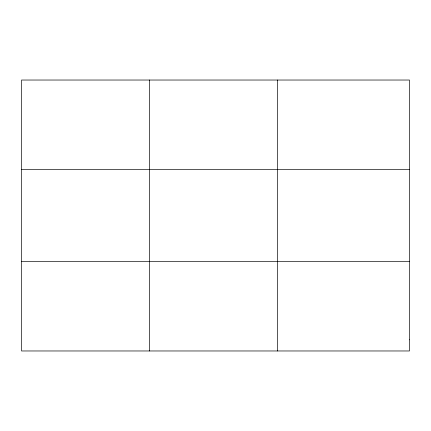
<?xml version="1.0" encoding="UTF-8"?>
<svg xmlns="http://www.w3.org/2000/svg" width="431" height="431" viewBox="0 0 431 431"><rect width="100%" height="100%" fill="white"/><g stroke="black" fill="none" stroke-linecap="round" stroke-linejoin="round"><path stroke-width="0.65" d="M149.557 350.969L149.557 80.031M277.564 350.969L277.564 80.031M21.55 169.442L409.45 169.442M21.55 261.558L409.45 261.558M409.45 339.795L409.45 350.969L21.55 350.969L21.55 80.031L409.45 80.031L409.45 339.795"/></g></svg>
